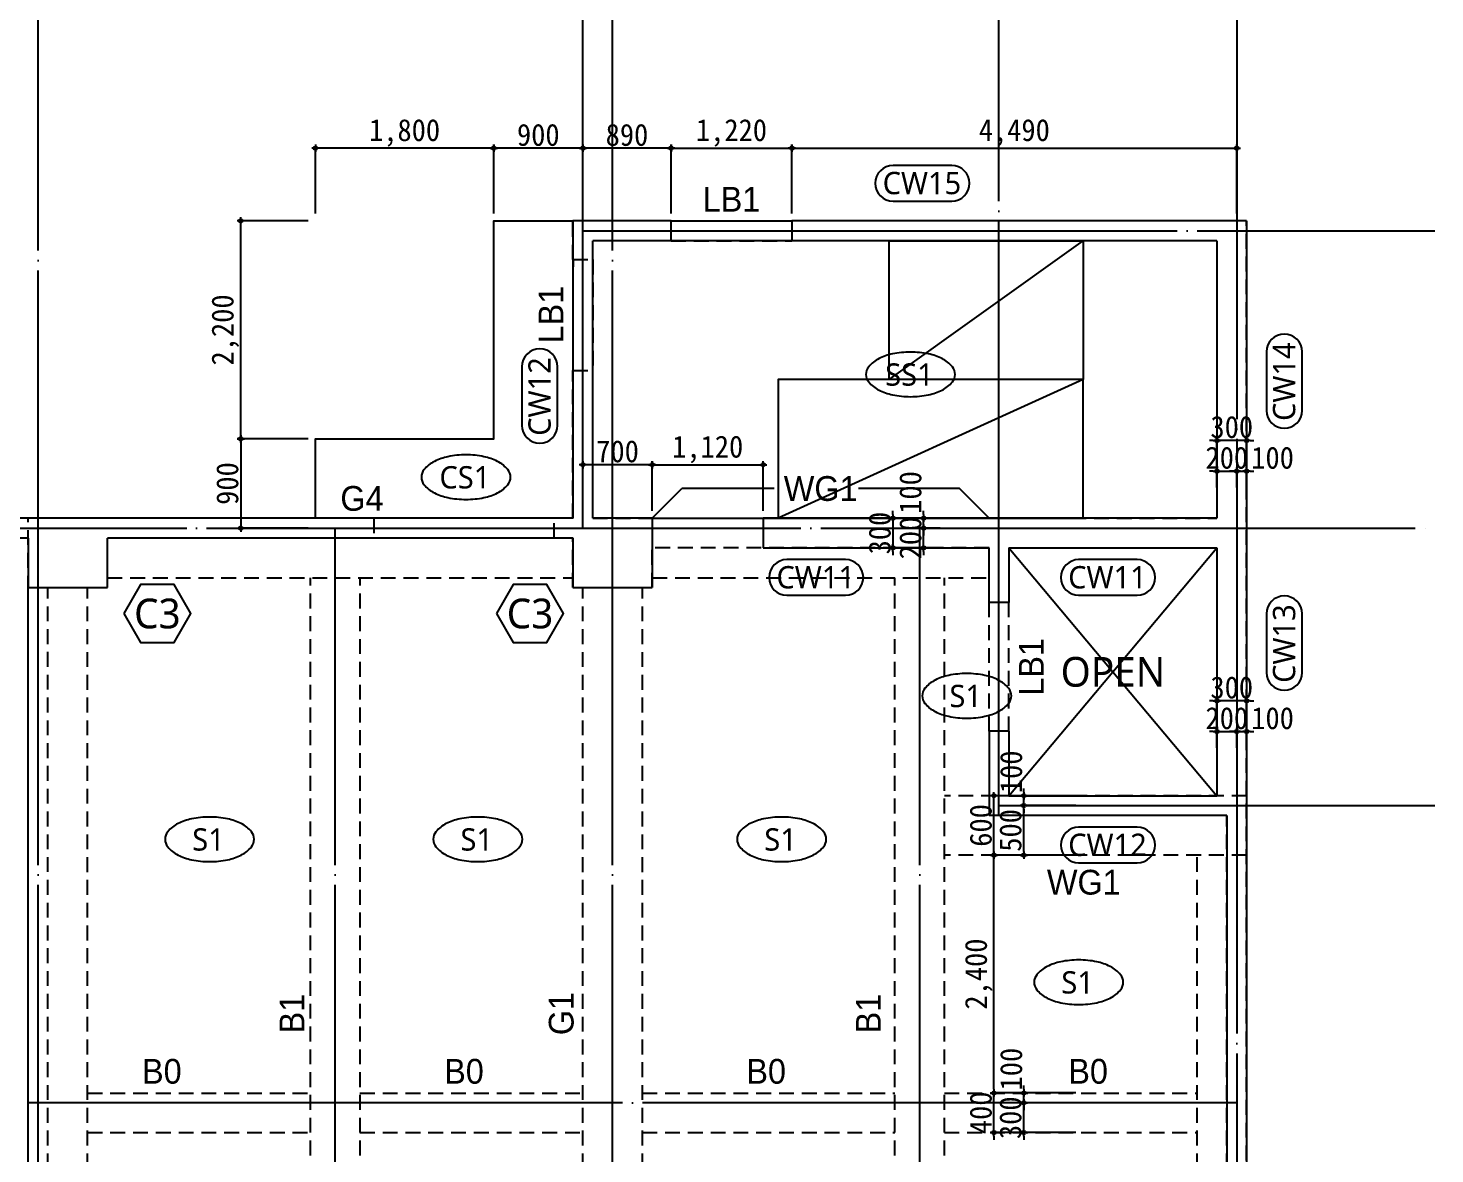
# Model space of a CAD drawing. Header units: millimetres. Extents: x 315000 to 378000, y 0 to 44550.
# Drawn here: x 342502 to 356702, y 16022 to 27381 of the extents above; entities that cross this region are included whole.
import ezdxf
from ezdxf.enums import TextEntityAlignment as Align

# ---------------------------------------------------------------- set-up
doc = ezdxf.new("R2010")
doc.units = ezdxf.units.MM
doc.header["$LTSCALE"] = 100
for name, pattern in [('CEN', [62, 60, -1, 0, -1]), ('HID', [2.3, 1.5, -0.8]), ('HIDDEN', [0.375, 0.25, -0.125])]:
    doc.linetypes.add(name, pattern=pattern)
for name, color, linetype in [('!!_DIM', 7, 'Continuous'), ('!_BEAM 넘버링', 7, 'Continuous'), ('!_CON', 2, 'Continuous'), ('!_GIRDER 넘버링', 3, 'Continuous'), ('!_골조하부', 5, 'HIDDEN'), ('BEAM L', 4, 'HID'), ('CEN', 1, 'CEN'), ('DIM', 7, 'Continuous'), ('ETC', 6, 'Continuous'), ('L1', 8, 'Continuous'), ('TEX', 3, 'Continuous'), ('TEXT', 7, 'Continuous')]:
    doc.layers.add(name, color=color, linetype=linetype)
doc.styles.add('돋움', font='')
doc.styles.add('맑은고딕', font='')
doc.styles.add('엑스포', font='')
doc.styles.add('울릉도L', font='')
doc.styles.get('돋움').set_extended_font_data('DotumChe')
doc.styles.get('맑은고딕').set_extended_font_data('Malgun Gothic')
doc.styles.get('엑스포').set_extended_font_data('Malgun Gothic')
doc.styles.get('울릉도L').set_extended_font_data('HY울릉도L')
doc.dimstyles.new('ISO-25', dxfattribs={"dimtxt": 2.5, "dimasz": 2.5, "dimexe": 1.25, "dimexo": 0.625, "dimtad": 1, "dimtxsty": 'STANDARD', "dimcen": 2.5, "dimadec": 0, "dimazin": 0, "dimtfac": 1, "dimtmove": 0, "dimatfit": 3, "dimfxl": 1, "dimarcsym": 0})

# ---------------------------------------------------------------- blocks, each defined once
blk = doc.blocks.new('지상1층 골조하부')
at = {"layer": '!_골조하부', "linetype": 'HID'}
for p, q in [((348002, 25046), (348002, 25436)), ((348992, 25436), (348002, 25436)), ((348992, 25236), (348992, 25436)), ((354802, 25436), (350212, 25436)), ((350212, 25436), (350212, 25236)), ((354802, 10436), (354802, 25436)), ((348202, 25046), (348202, 25236)), ((348992, 25236), (348202, 25236)), ((354502, 25236), (350212, 25236)), ((354502, 25236), (354502, 22436)), ((348002, 25046), (348202, 25046)), ((348002, 23926), (348202, 23926)), ((348002, 22436), (348002, 23926)), ((348202, 22436), (348202, 23926)), ((342502, 10436), (342502, 22436)), ((345992, 22436), (342502, 22436)), ((345992, 22436), (345992, 22236)), ((347812, 22236), (347812, 22436)), ((348002, 22436), (347812, 22436)), ((348202, 22436), (354502, 22436)), ((343302, 21736), (343302, 22236)), ((345992, 22236), (343302, 22236)), ((345992, 22236), (345992, 22236)), ((348002, 22236), (347812, 22236)), ((348002, 21736), (348002, 22236)), ((348802, 21736), (348802, 22136)), ((352202, 22136), (348802, 22136)), ((352202, 21586), (352202, 22136)), ((352402, 22136), (354502, 22136)), ((352402, 22136), (352402, 21586)), ((354502, 22136), (354502, 19636)), ((342702, 21736), (343302, 21736)), ((342702, 11736), (342702, 21736)), ((348002, 21736), (348802, 21736)), ((352402, 21586), (352202, 21586)), ((352402, 20286), (352202, 20286)), ((352202, 20286), (352202, 19436)), ((352402, 20286), (352402, 19636)), ((352402, 19636), (354502, 19636)), ((354602, 19436), (352202, 19436)), ((352202, 19436), (352202, 19436)), ((352202, 19436), (352202, 19436)), ((354602, 11736), (354602, 19436))]:
    blk.add_line(p, q, dxfattribs=at)
blk = doc.blocks.new('Z_DOT')
at = {"layer": 'DIM', "color": 0}
for p, q in [((-1, 0), (1, 0)), ((0, -1), (0, 1))]:
    blk.add_line(p, q, dxfattribs=at)
for radius in [0.5, 0.25]:
    blk.add_circle((0, 0), radius, dxfattribs=at)
blk = doc.blocks.new('*D38')
at = {"layer": 'Defpoints', "color": 0, "transparency": 16777216}
for p in [(348102, 26170), (348102, 25436), (348992, 25436)]:
    blk.add_point(p, dxfattribs=at)
at = {"layer": 'DIM', "color": 6, "lineweight": -2, "transparency": 16777216}
for p, q in [((348102, 25510), (348102, 26170)), ((348955, 26170), (348139, 26170)), ((348992, 25510), (348992, 26170))]:
    blk.add_line(p, q, dxfattribs=at)
at = {"layer": 'DIM', "color": 6, "lineweight": -2, "transparency": 16777216, "xscale": 37, "yscale": 37, "zscale": 37, "rotation": 180}
blk.add_blockref('Z_DOT', (348102, 26170), dxfattribs=at)
at = {"layer": 'DIM', "color": 6, "lineweight": -2, "transparency": 16777216, "xscale": 37, "yscale": 37, "zscale": 37}
blk.add_blockref('Z_DOT', (348992, 26170), dxfattribs=at)
at = {"layer": 'DIM', "color": 0, "transparency": 16777216, "insert": (348547, 26303), "char_height": 222, "attachment_point": 5, "style": '돋움'}
blk.add_mtext('890', dxfattribs=at)
blk = doc.blocks.new('*D39')
at = {"layer": 'Defpoints', "color": 0, "transparency": 16777216}
for p in [(350212, 26170), (348992, 25436), (350212, 25436)]:
    blk.add_point(p, dxfattribs=at)
at = {"layer": 'DIM', "color": 6, "lineweight": -2, "transparency": 16777216}
for p, q in [((348992, 25510), (348992, 26170)), ((349029, 26170), (350175, 26170)), ((350212, 25510), (350212, 26170))]:
    blk.add_line(p, q, dxfattribs=at)
at = {"layer": 'DIM', "color": 6, "lineweight": -2, "transparency": 16777216, "xscale": 37, "yscale": 37, "zscale": 37, "rotation": 180}
blk.add_blockref('Z_DOT', (348992, 26170), dxfattribs=at)
at = {"layer": 'DIM', "color": 6, "lineweight": -2, "transparency": 16777216, "xscale": 37, "yscale": 37, "zscale": 37}
blk.add_blockref('Z_DOT', (350212, 26170), dxfattribs=at)
at = {"layer": 'DIM', "color": 0, "transparency": 16777216, "insert": (349602, 26324), "char_height": 222, "attachment_point": 5, "style": '돋움'}
blk.add_mtext('1,220', dxfattribs=at)
blk = doc.blocks.new('*D40')
at = {"layer": 'Defpoints', "color": 0, "transparency": 16777216}
for p in [(354702, 26170), (350212, 25436), (354702, 25436)]:
    blk.add_point(p, dxfattribs=at)
at = {"layer": 'DIM', "color": 6, "lineweight": -2, "transparency": 16777216}
for p, q in [((350212, 25510), (350212, 26170)), ((350249, 26170), (354665, 26170)), ((354702, 25510), (354702, 26170))]:
    blk.add_line(p, q, dxfattribs=at)
at = {"layer": 'DIM', "color": 6, "lineweight": -2, "transparency": 16777216, "xscale": 37, "yscale": 37, "zscale": 37, "rotation": 180}
blk.add_blockref('Z_DOT', (350212, 26170), dxfattribs=at)
at = {"layer": 'DIM', "color": 6, "lineweight": -2, "transparency": 16777216, "xscale": 37, "yscale": 37, "zscale": 37}
blk.add_blockref('Z_DOT', (354702, 26170), dxfattribs=at)
at = {"layer": 'DIM', "color": 0, "transparency": 16777216, "insert": (352457, 26324), "char_height": 222, "attachment_point": 5, "style": '돋움'}
blk.add_mtext('4,490', dxfattribs=at)
blk = doc.blocks.new('*D50')
at = {"layer": 'Defpoints', "color": 0, "transparency": 16777216}
for p in [(348102, 22976), (348102, 22436), (348802, 22436)]:
    blk.add_point(p, dxfattribs=at)
at = {"layer": 'DIM', "color": 6, "lineweight": -2, "transparency": 16777216}
for p, q in [((348102, 22510), (348102, 22976)), ((348765, 22976), (348139, 22976)), ((348802, 22510), (348802, 22976))]:
    blk.add_line(p, q, dxfattribs=at)
at = {"layer": 'DIM', "color": 6, "lineweight": -2, "transparency": 16777216, "xscale": 37, "yscale": 37, "zscale": 37, "rotation": 180}
blk.add_blockref('Z_DOT', (348102, 22976), dxfattribs=at)
at = {"layer": 'DIM', "color": 6, "lineweight": -2, "transparency": 16777216, "xscale": 37, "yscale": 37, "zscale": 37}
blk.add_blockref('Z_DOT', (348802, 22976), dxfattribs=at)
at = {"layer": 'DIM', "color": 0, "transparency": 16777216, "insert": (348452, 23110), "char_height": 222, "attachment_point": 5, "style": '돋움'}
blk.add_mtext('700', dxfattribs=at)
blk = doc.blocks.new('*D51')
at = {"layer": 'Defpoints', "color": 0, "transparency": 16777216}
for p in [(349922, 22976), (348802, 22436), (349922, 22436)]:
    blk.add_point(p, dxfattribs=at)
at = {"layer": 'DIM', "color": 6, "lineweight": -2, "transparency": 16777216}
for p, q in [((348802, 22510), (348802, 22976)), ((348839, 22976), (349885, 22976)), ((349922, 22510), (349922, 22976))]:
    blk.add_line(p, q, dxfattribs=at)
at = {"layer": 'DIM', "color": 6, "lineweight": -2, "transparency": 16777216, "xscale": 37, "yscale": 37, "zscale": 37, "rotation": 180}
blk.add_blockref('Z_DOT', (348802, 22976), dxfattribs=at)
at = {"layer": 'DIM', "color": 6, "lineweight": -2, "transparency": 16777216, "xscale": 37, "yscale": 37, "zscale": 37}
blk.add_blockref('Z_DOT', (349922, 22976), dxfattribs=at)
at = {"layer": 'DIM', "color": 0, "transparency": 16777216, "insert": (349362, 23130), "char_height": 222, "attachment_point": 5, "style": '돋움'}
blk.add_mtext('1,120', dxfattribs=at)
blk = doc.blocks.new('*D111')
at = {"layer": 'Defpoints', "color": 0, "transparency": 16777216}
for p in [(352252, 16636), (353152, 16636), (353152, 16236)]:
    blk.add_point(p, dxfattribs=at)
at = {"layer": 'DIM', "color": 6, "lineweight": -2, "transparency": 16777216}
for p, q in [((352252, 16673), (352252, 16710)), ((353078, 16636), (352252, 16636)), ((352252, 16236), (352252, 16636)), ((353078, 16236), (352252, 16236)), ((352252, 16199), (352252, 16162))]:
    blk.add_line(p, q, dxfattribs=at)
at = {"layer": 'DIM', "color": 6, "lineweight": -2, "transparency": 16777216, "xscale": 37, "yscale": 37, "zscale": 37}
for p, rotation in [((352252, 16636), 270), ((352252, 16236), 90)]:
    blk.add_blockref('Z_DOT', p, dxfattribs=dict(at, rotation=rotation))
at = {"layer": 'DIM', "color": 0, "transparency": 16777216, "insert": (352119, 16436), "char_height": 222, "attachment_point": 5, "rotation": 90, "style": '돋움'}
blk.add_mtext('400', dxfattribs=at)
blk = doc.blocks.new('*D112')
at = {"layer": 'Defpoints', "color": 0, "transparency": 16777216}
for p in [(352552, 16536), (353152, 16536), (353152, 16236)]:
    blk.add_point(p, dxfattribs=at)
at = {"layer": 'DIM', "color": 6, "lineweight": -2, "transparency": 16777216}
for p, q in [((352552, 16573), (352552, 16610)), ((353078, 16536), (352552, 16536)), ((352552, 16236), (352552, 16536)), ((353078, 16236), (352552, 16236)), ((352552, 16199), (352552, 16162))]:
    blk.add_line(p, q, dxfattribs=at)
at = {"layer": 'DIM', "color": 6, "lineweight": -2, "transparency": 16777216, "xscale": 37, "yscale": 37, "zscale": 37}
for p, rotation in [((352552, 16536), 270), ((352552, 16236), 90)]:
    blk.add_blockref('Z_DOT', p, dxfattribs=dict(at, rotation=rotation))
at = {"layer": 'DIM', "color": 0, "transparency": 16777216, "insert": (352419, 16386), "char_height": 222, "attachment_point": 5, "rotation": 90, "style": '돋움'}
blk.add_mtext('300', dxfattribs=at)
blk = doc.blocks.new('*D113')
at = {"layer": 'Defpoints', "color": 0, "transparency": 16777216}
for p in [(352252, 19036), (353152, 19036), (353152, 16636)]:
    blk.add_point(p, dxfattribs=at)
at = {"layer": 'DIM', "color": 6, "lineweight": -2, "transparency": 16777216}
for p, q in [((353078, 19036), (352252, 19036)), ((352252, 16673), (352252, 18999)), ((353078, 16636), (352252, 16636))]:
    blk.add_line(p, q, dxfattribs=at)
at = {"layer": 'DIM', "color": 6, "lineweight": -2, "transparency": 16777216, "xscale": 37, "yscale": 37, "zscale": 37}
for p, rotation in [((352252, 19036), 90), ((352252, 16636), 270)]:
    blk.add_blockref('Z_DOT', p, dxfattribs=dict(at, rotation=rotation))
at = {"layer": 'DIM', "color": 0, "transparency": 16777216, "insert": (352098, 17836), "char_height": 222, "attachment_point": 5, "rotation": 90, "style": '돋움'}
blk.add_mtext('2,400', dxfattribs=at)
blk = doc.blocks.new('*D114')
at = {"layer": 'Defpoints', "color": 0, "transparency": 16777216}
for p in [(352252, 19636), (353152, 19636), (353152, 19036)]:
    blk.add_point(p, dxfattribs=at)
at = {"layer": 'DIM', "color": 6, "lineweight": -2, "transparency": 16777216}
for p, q in [((353078, 19636), (352252, 19636)), ((352252, 19073), (352252, 19599)), ((353078, 19036), (352252, 19036))]:
    blk.add_line(p, q, dxfattribs=at)
at = {"layer": 'DIM', "color": 6, "lineweight": -2, "transparency": 16777216, "xscale": 37, "yscale": 37, "zscale": 37}
for p, rotation in [((352252, 19636), 90), ((352252, 19036), 270)]:
    blk.add_blockref('Z_DOT', p, dxfattribs=dict(at, rotation=rotation))
at = {"layer": 'DIM', "color": 0, "transparency": 16777216, "insert": (352119, 19336), "char_height": 222, "attachment_point": 5, "rotation": 90, "style": '돋움'}
blk.add_mtext('600', dxfattribs=at)
blk = doc.blocks.new('*D115')
at = {"layer": 'Defpoints', "color": 0, "transparency": 16777216}
for p in [(352552, 19536), (353152, 19536), (353152, 19036)]:
    blk.add_point(p, dxfattribs=at)
at = {"layer": 'DIM', "color": 6, "lineweight": -2, "transparency": 16777216}
for p, q in [((353078, 19536), (352552, 19536)), ((352552, 19073), (352552, 19499)), ((353078, 19036), (352552, 19036))]:
    blk.add_line(p, q, dxfattribs=at)
at = {"layer": 'DIM', "color": 6, "lineweight": -2, "transparency": 16777216, "xscale": 37, "yscale": 37, "zscale": 37}
for p, rotation in [((352552, 19536), 90), ((352552, 19036), 270)]:
    blk.add_blockref('Z_DOT', p, dxfattribs=dict(at, rotation=rotation))
at = {"layer": 'DIM', "color": 0, "transparency": 16777216, "insert": (352419, 19286), "char_height": 222, "attachment_point": 5, "rotation": 90, "style": '돋움'}
blk.add_mtext('500', dxfattribs=at)
blk = doc.blocks.new('*D116')
at = {"layer": 'Defpoints', "color": 0, "transparency": 16777216}
for p in [(352552, 16636), (353152, 16636), (353152, 16536)]:
    blk.add_point(p, dxfattribs=at)
at = {"layer": 'DIM', "color": 6, "lineweight": -2, "transparency": 16777216}
for p, q in [((352552, 16673), (352552, 16710)), ((353078, 16636), (352552, 16636)), ((352552, 16536), (352552, 16636)), ((353078, 16536), (352552, 16536)), ((352552, 16499), (352552, 16462))]:
    blk.add_line(p, q, dxfattribs=at)
at = {"layer": 'DIM', "color": 6, "lineweight": -2, "transparency": 16777216, "xscale": 37, "yscale": 37, "zscale": 37}
for p, rotation in [((352552, 16636), 270), ((352552, 16536), 90)]:
    blk.add_blockref('Z_DOT', p, dxfattribs=dict(at, rotation=rotation))
at = {"layer": 'DIM', "color": 0, "transparency": 16777216, "insert": (352426, 16877), "char_height": 222, "attachment_point": 5, "rotation": 90, "style": '돋움'}
blk.add_mtext('100', dxfattribs=at)
blk = doc.blocks.new('*D117')
at = {"layer": 'Defpoints', "color": 0, "transparency": 16777216}
for p in [(352552, 19636), (353152, 19636), (353152, 19536)]:
    blk.add_point(p, dxfattribs=at)
at = {"layer": 'DIM', "color": 6, "lineweight": -2, "transparency": 16777216}
for p, q in [((352552, 19673), (352552, 19710)), ((353078, 19636), (352552, 19636)), ((352552, 19536), (352552, 19636)), ((353078, 19536), (352552, 19536)), ((352552, 19499), (352552, 19462))]:
    blk.add_line(p, q, dxfattribs=at)
at = {"layer": 'DIM', "color": 6, "lineweight": -2, "transparency": 16777216, "xscale": 37, "yscale": 37, "zscale": 37}
for p, rotation in [((352552, 19636), 270), ((352552, 19536), 90)]:
    blk.add_blockref('Z_DOT', p, dxfattribs=dict(at, rotation=rotation))
at = {"layer": 'DIM', "color": 0, "transparency": 16777216, "insert": (352426, 19877), "char_height": 222, "attachment_point": 5, "rotation": 90, "style": '돋움'}
blk.add_mtext('100', dxfattribs=at)
blk = doc.blocks.new('*D121')
at = {"layer": 'Defpoints', "color": 0, "transparency": 16777216}
for p in [(354502, 23221), (354502, 22671), (354802, 22671)]:
    blk.add_point(p, dxfattribs=at)
at = {"layer": 'DIM', "color": 6, "lineweight": -2, "transparency": 16777216}
for p, q in [((354465, 23221), (354428, 23221)), ((354502, 22745), (354502, 23221)), ((354802, 23221), (354502, 23221)), ((354802, 22745), (354802, 23221)), ((354839, 23221), (354876, 23221))]:
    blk.add_line(p, q, dxfattribs=at)
at = {"layer": 'DIM', "color": 6, "lineweight": -2, "transparency": 16777216, "xscale": 37, "yscale": 37, "zscale": 37}
blk.add_blockref('Z_DOT', (354502, 23221), dxfattribs=at)
at = {"layer": 'DIM', "color": 6, "lineweight": -2, "transparency": 16777216, "xscale": 37, "yscale": 37, "zscale": 37, "rotation": 180}
blk.add_blockref('Z_DOT', (354802, 23221), dxfattribs=at)
at = {"layer": 'DIM', "color": 0, "transparency": 16777216, "insert": (354652, 23355), "char_height": 222, "attachment_point": 5, "style": '돋움'}
blk.add_mtext('300', dxfattribs=at)
blk = doc.blocks.new('*D122')
at = {"layer": 'Defpoints', "color": 0, "transparency": 16777216}
for p in [(354802, 22911), (354702, 22671), (354802, 22671)]:
    blk.add_point(p, dxfattribs=at)
at = {"layer": 'DIM', "color": 6, "lineweight": -2, "transparency": 16777216}
for p, q in [((354665, 22911), (354628, 22911)), ((354702, 22745), (354702, 22911)), ((354702, 22911), (354802, 22911)), ((354802, 22745), (354802, 22911)), ((354839, 22911), (354876, 22911))]:
    blk.add_line(p, q, dxfattribs=at)
at = {"layer": 'DIM', "color": 6, "lineweight": -2, "transparency": 16777216, "xscale": 37, "yscale": 37, "zscale": 37}
blk.add_blockref('Z_DOT', (354702, 22911), dxfattribs=at)
at = {"layer": 'DIM', "color": 6, "lineweight": -2, "transparency": 16777216, "xscale": 37, "yscale": 37, "zscale": 37, "rotation": 180}
blk.add_blockref('Z_DOT', (354802, 22911), dxfattribs=at)
at = {"layer": 'DIM', "color": 0, "transparency": 16777216, "insert": (355064, 23045), "char_height": 222, "attachment_point": 5, "style": '돋움'}
blk.add_mtext('100', dxfattribs=at)
blk = doc.blocks.new('*D123')
at = {"layer": 'Defpoints', "color": 0, "transparency": 16777216}
for p in [(354702, 22911), (354502, 22671), (354702, 22671)]:
    blk.add_point(p, dxfattribs=at)
at = {"layer": 'DIM', "color": 6, "lineweight": -2, "transparency": 16777216}
for p, q in [((354465, 22911), (354428, 22911)), ((354502, 22745), (354502, 22911)), ((354502, 22911), (354702, 22911)), ((354702, 22745), (354702, 22911)), ((354739, 22911), (354776, 22911))]:
    blk.add_line(p, q, dxfattribs=at)
at = {"layer": 'DIM', "color": 6, "lineweight": -2, "transparency": 16777216, "xscale": 37, "yscale": 37, "zscale": 37}
blk.add_blockref('Z_DOT', (354502, 22911), dxfattribs=at)
at = {"layer": 'DIM', "color": 6, "lineweight": -2, "transparency": 16777216, "xscale": 37, "yscale": 37, "zscale": 37, "rotation": 180}
blk.add_blockref('Z_DOT', (354702, 22911), dxfattribs=at)
at = {"layer": 'DIM', "color": 0, "transparency": 16777216, "insert": (354602, 23045), "char_height": 222, "attachment_point": 5, "style": '돋움'}
blk.add_mtext('200', dxfattribs=at)
blk = doc.blocks.new('*D124')
at = {"layer": 'Defpoints', "color": 0, "transparency": 16777216}
for p in [(354502, 20594), (354502, 20044), (354802, 20044)]:
    blk.add_point(p, dxfattribs=at)
at = {"layer": 'DIM', "color": 6, "lineweight": -2, "transparency": 16777216}
for p, q in [((354465, 20594), (354428, 20594)), ((354502, 20118), (354502, 20594)), ((354802, 20594), (354502, 20594)), ((354802, 20118), (354802, 20594)), ((354839, 20594), (354876, 20594))]:
    blk.add_line(p, q, dxfattribs=at)
at = {"layer": 'DIM', "color": 6, "lineweight": -2, "transparency": 16777216, "xscale": 37, "yscale": 37, "zscale": 37}
blk.add_blockref('Z_DOT', (354502, 20594), dxfattribs=at)
at = {"layer": 'DIM', "color": 6, "lineweight": -2, "transparency": 16777216, "xscale": 37, "yscale": 37, "zscale": 37, "rotation": 180}
blk.add_blockref('Z_DOT', (354802, 20594), dxfattribs=at)
at = {"layer": 'DIM', "color": 0, "transparency": 16777216, "insert": (354652, 20727), "char_height": 222, "attachment_point": 5, "style": '돋움'}
blk.add_mtext('300', dxfattribs=at)
blk = doc.blocks.new('*D125')
at = {"layer": 'Defpoints', "color": 0, "transparency": 16777216}
for p in [(351782, 22436), (351232, 22136), (351782, 22136)]:
    blk.add_point(p, dxfattribs=at)
at = {"layer": 'DIM', "color": 6, "lineweight": -2, "transparency": 16777216}
for p, q in [((351232, 22473), (351232, 22510)), ((351708, 22436), (351232, 22436)), ((351232, 22436), (351232, 22136)), ((351708, 22136), (351232, 22136)), ((351232, 22099), (351232, 22062))]:
    blk.add_line(p, q, dxfattribs=at)
at = {"layer": 'DIM', "color": 6, "lineweight": -2, "transparency": 16777216, "xscale": 37, "yscale": 37, "zscale": 37}
for p, rotation in [((351232, 22436), 270), ((351232, 22136), 90)]:
    blk.add_blockref('Z_DOT', p, dxfattribs=dict(at, rotation=rotation))
at = {"layer": 'DIM', "color": 0, "transparency": 16777216, "insert": (351099, 22286), "char_height": 222, "attachment_point": 5, "rotation": 90, "style": '돋움'}
blk.add_mtext('300', dxfattribs=at)
blk = doc.blocks.new('*D126')
at = {"layer": 'Defpoints', "color": 0, "transparency": 16777216}
for p in [(351542, 22436), (351782, 22436), (351782, 22336)]:
    blk.add_point(p, dxfattribs=at)
at = {"layer": 'DIM', "color": 6, "lineweight": -2, "transparency": 16777216}
for p, q in [((351542, 22473), (351542, 22510)), ((351708, 22436), (351542, 22436)), ((351542, 22336), (351542, 22436)), ((351708, 22336), (351542, 22336)), ((351542, 22299), (351542, 22262))]:
    blk.add_line(p, q, dxfattribs=at)
at = {"layer": 'DIM', "color": 6, "lineweight": -2, "transparency": 16777216, "xscale": 37, "yscale": 37, "zscale": 37}
for p, rotation in [((351542, 22436), 270), ((351542, 22336), 90)]:
    blk.add_blockref('Z_DOT', p, dxfattribs=dict(at, rotation=rotation))
at = {"layer": 'DIM', "color": 0, "transparency": 16777216, "insert": (351409, 22696), "char_height": 222, "attachment_point": 5, "rotation": 90, "style": '돋움'}
blk.add_mtext('100', dxfattribs=at)
blk = doc.blocks.new('*D127')
at = {"layer": 'Defpoints', "color": 0, "transparency": 16777216}
for p in [(351542, 22336), (351782, 22336), (351782, 22136)]:
    blk.add_point(p, dxfattribs=at)
at = {"layer": 'DIM', "color": 6, "lineweight": -2, "transparency": 16777216}
for p, q in [((351542, 22373), (351542, 22410)), ((351708, 22336), (351542, 22336)), ((351542, 22136), (351542, 22336)), ((351708, 22136), (351542, 22136)), ((351542, 22099), (351542, 22062))]:
    blk.add_line(p, q, dxfattribs=at)
at = {"layer": 'DIM', "color": 6, "lineweight": -2, "transparency": 16777216, "xscale": 37, "yscale": 37, "zscale": 37}
for p, rotation in [((351542, 22336), 270), ((351542, 22136), 90)]:
    blk.add_blockref('Z_DOT', p, dxfattribs=dict(at, rotation=rotation))
at = {"layer": 'DIM', "color": 0, "transparency": 16777216, "insert": (351409, 22236), "char_height": 222, "attachment_point": 5, "rotation": 90, "style": '돋움'}
blk.add_mtext('200', dxfattribs=at)
blk = doc.blocks.new('*D128')
at = {"layer": 'Defpoints', "color": 0, "transparency": 16777216}
for p in [(354802, 20284), (354702, 20044), (354802, 20044)]:
    blk.add_point(p, dxfattribs=at)
at = {"layer": 'DIM', "color": 6, "lineweight": -2, "transparency": 16777216}
for p, q in [((354665, 20284), (354628, 20284)), ((354702, 20118), (354702, 20284)), ((354702, 20284), (354802, 20284)), ((354802, 20118), (354802, 20284)), ((354839, 20284), (354876, 20284))]:
    blk.add_line(p, q, dxfattribs=at)
at = {"layer": 'DIM', "color": 6, "lineweight": -2, "transparency": 16777216, "xscale": 37, "yscale": 37, "zscale": 37}
blk.add_blockref('Z_DOT', (354702, 20284), dxfattribs=at)
at = {"layer": 'DIM', "color": 6, "lineweight": -2, "transparency": 16777216, "xscale": 37, "yscale": 37, "zscale": 37, "rotation": 180}
blk.add_blockref('Z_DOT', (354802, 20284), dxfattribs=at)
at = {"layer": 'DIM', "color": 0, "transparency": 16777216, "insert": (355064, 20417), "char_height": 222, "attachment_point": 5, "style": '돋움'}
blk.add_mtext('100', dxfattribs=at)
blk = doc.blocks.new('*D129')
at = {"layer": 'Defpoints', "color": 0, "transparency": 16777216}
for p in [(354702, 20284), (354502, 20044), (354702, 20044)]:
    blk.add_point(p, dxfattribs=at)
at = {"layer": 'DIM', "color": 6, "lineweight": -2, "transparency": 16777216}
for p, q in [((354465, 20284), (354428, 20284)), ((354502, 20118), (354502, 20284)), ((354502, 20284), (354702, 20284)), ((354702, 20118), (354702, 20284)), ((354739, 20284), (354776, 20284))]:
    blk.add_line(p, q, dxfattribs=at)
at = {"layer": 'DIM', "color": 6, "lineweight": -2, "transparency": 16777216, "xscale": 37, "yscale": 37, "zscale": 37}
blk.add_blockref('Z_DOT', (354502, 20284), dxfattribs=at)
at = {"layer": 'DIM', "color": 6, "lineweight": -2, "transparency": 16777216, "xscale": 37, "yscale": 37, "zscale": 37, "rotation": 180}
blk.add_blockref('Z_DOT', (354702, 20284), dxfattribs=at)
at = {"layer": 'DIM', "color": 0, "transparency": 16777216, "insert": (354602, 20417), "char_height": 222, "attachment_point": 5, "style": '돋움'}
blk.add_mtext('200', dxfattribs=at)
blk = doc.blocks.new('*D138')
at = {"layer": 'Defpoints', "color": 0, "transparency": 16777216}
for p in [(345402, 23236), (344648, 22336), (345402, 22336)]:
    blk.add_point(p, dxfattribs=at)
at = {"layer": 'DIM', "color": 6, "lineweight": -2, "transparency": 16777216}
for p, q in [((345328, 23236), (344648, 23236)), ((344648, 23199), (344648, 22373)), ((345328, 22336), (344648, 22336))]:
    blk.add_line(p, q, dxfattribs=at)
at = {"layer": 'DIM', "color": 6, "lineweight": -2, "transparency": 16777216, "xscale": 37, "yscale": 37, "zscale": 37}
for p, rotation in [((344648, 23236), 90), ((344648, 22336), 270)]:
    blk.add_blockref('Z_DOT', p, dxfattribs=dict(at, rotation=rotation))
at = {"layer": 'DIM', "color": 0, "transparency": 16777216, "insert": (344514, 22786), "char_height": 222, "attachment_point": 5, "rotation": 90, "style": '돋움'}
blk.add_mtext('900', dxfattribs=at)
blk = doc.blocks.new('*D139')
at = {"layer": 'Defpoints', "color": 0, "transparency": 16777216}
for p in [(347202, 26170), (347202, 25436), (348102, 25436)]:
    blk.add_point(p, dxfattribs=at)
at = {"layer": 'DIM', "color": 6, "lineweight": -2, "transparency": 16777216}
for p, q in [((347202, 25510), (347202, 26170)), ((348065, 26170), (347239, 26170)), ((348102, 25510), (348102, 26170))]:
    blk.add_line(p, q, dxfattribs=at)
at = {"layer": 'DIM', "color": 6, "lineweight": -2, "transparency": 16777216, "xscale": 37, "yscale": 37, "zscale": 37, "rotation": 180}
blk.add_blockref('Z_DOT', (347202, 26170), dxfattribs=at)
at = {"layer": 'DIM', "color": 6, "lineweight": -2, "transparency": 16777216, "xscale": 37, "yscale": 37, "zscale": 37}
blk.add_blockref('Z_DOT', (348102, 26170), dxfattribs=at)
at = {"layer": 'DIM', "color": 0, "transparency": 16777216, "insert": (347652, 26303), "char_height": 222, "attachment_point": 5, "style": '돋움'}
blk.add_mtext('900', dxfattribs=at)
blk = doc.blocks.new('*D140')
at = {"layer": 'Defpoints', "color": 0, "transparency": 16777216}
for p in [(345402, 26170), (345402, 25436), (347202, 25436)]:
    blk.add_point(p, dxfattribs=at)
at = {"layer": 'DIM', "color": 6, "lineweight": -2, "transparency": 16777216}
for p, q in [((345402, 25510), (345402, 26170)), ((347165, 26170), (345439, 26170)), ((347202, 25510), (347202, 26170))]:
    blk.add_line(p, q, dxfattribs=at)
at = {"layer": 'DIM', "color": 6, "lineweight": -2, "transparency": 16777216, "xscale": 37, "yscale": 37, "zscale": 37, "rotation": 180}
blk.add_blockref('Z_DOT', (345402, 26170), dxfattribs=at)
at = {"layer": 'DIM', "color": 6, "lineweight": -2, "transparency": 16777216, "xscale": 37, "yscale": 37, "zscale": 37}
blk.add_blockref('Z_DOT', (347202, 26170), dxfattribs=at)
at = {"layer": 'DIM', "color": 0, "transparency": 16777216, "insert": (346302, 26324), "char_height": 222, "attachment_point": 5, "style": '돋움'}
blk.add_mtext('1,800', dxfattribs=at)
blk = doc.blocks.new('*D141')
at = {"layer": 'Defpoints', "color": 0, "transparency": 16777216}
for p in [(344648, 25436), (345402, 25436), (345402, 23236)]:
    blk.add_point(p, dxfattribs=at)
at = {"layer": 'DIM', "color": 6, "lineweight": -2, "transparency": 16777216}
for p, q in [((345328, 25436), (344648, 25436)), ((344648, 23273), (344648, 25399)), ((345328, 23236), (344648, 23236))]:
    blk.add_line(p, q, dxfattribs=at)
at = {"layer": 'DIM', "color": 6, "lineweight": -2, "transparency": 16777216, "xscale": 37, "yscale": 37, "zscale": 37}
for p, rotation in [((344648, 25436), 90), ((344648, 23236), 270)]:
    blk.add_blockref('Z_DOT', p, dxfattribs=dict(at, rotation=rotation))
at = {"layer": 'DIM', "color": 0, "transparency": 16777216, "insert": (344493, 24336), "char_height": 222, "attachment_point": 5, "rotation": 90, "style": '돋움'}
blk.add_mtext('2,200', dxfattribs=at)

msp = doc.modelspace()

# ---------------------------------------------------------------- linework, layer by layer
at = {"layer": '!!_DIM'}
for p, q in [((348802.3, 22435.8), (349102.3, 22735.8)), ((350033.2, 22735.8), (349102.3, 22735.8)), ((351902.3, 22735.8), (350884.8, 22735.8)), ((352202.3, 22435.8), (351902.3, 22735.8))]:
    msp.add_line(p, q, dxfattribs=at)
at = {"layer": '!_CON'}
for p, q in [((348002.3, 22435.8), (348002.3, 25435.8)), ((348992.3, 25435.8), (348002.3, 25435.8)), ((348992.3, 25235.8), (348992.3, 25435.8)), ((354802.3, 25435.8), (350212.3, 25435.8)), ((350212.3, 25435.8), (350212.3, 25235.8)), ((354802.3, 25435.8), (354802.3, 10435.8)), ((348202.3, 22435.8), (348202.3, 25235.8)), ((348992.3, 25235.8), (348202.3, 25235.8)), ((354502.3, 25235.8), (350212.3, 25235.8)), ((354502.3, 25235.8), (354502.3, 22435.8)), ((348002.3, 22435.8), (335902.3, 22435.8)), ((348802.3, 22435.8), (348202.3, 22435.8)), ((348802.3, 22435.8), (348802.3, 21735.8)), ((354502.3, 22435.8), (349922.3, 22435.8)), ((349922.3, 22435.8), (349922.3, 22135.8)), ((342502.3, 22235.8), (335602.3, 22235.8)), ((342502.3, 22235.8), (342502.3, 21735.8)), ((343302.3, 21735.8), (343302.3, 22235.8)), ((348002.3, 22235.8), (343302.3, 22235.8)), ((348002.3, 21735.8), (348002.3, 22235.8)), ((349922.3, 22135.8), (352202.3, 22135.8)), ((352202.3, 21585.8), (352202.3, 22135.8)), ((352402.3, 22135.8), (354502.3, 22135.8)), ((352402.3, 22135.8), (352402.3, 21585.8)), ((354502.3, 22135.8), (354502.3, 19635.8)), ((342502.3, 21735.8), (343302.3, 21735.8)), ((348002.3, 21735.8), (348802.3, 21735.8)), ((352402.3, 21585.8), (352202.3, 21585.8)), ((352402.3, 20285.8), (352202.3, 20285.8)), ((352202.3, 20285.8), (352202.3, 19435.8)), ((352402.3, 20285.8), (352402.3, 19635.8)), ((352402.3, 19635.8), (354502.3, 19635.8)), ((354602.3, 19435.8), (352202.3, 19435.8)), ((352202.3, 19435.8), (352202.3, 19435.8)), ((352202.3, 19435.8), (352202.3, 19435.8)), ((354602.4, 19435.8), (354602.4, 11735.8))]:
    msp.add_line(p, q, dxfattribs=at)
at = {"layer": '!_CON', "color": 8}
for p, q in [((348992.3, 25435.8), (350212.3, 25435.8)), ((350212.3, 25235.8), (348992.3, 25235.8))]:
    msp.add_line(p, q, dxfattribs=at)
at = {"layer": 'BEAM L'}
for p, q in [((348992.3, 25435.8), (350212.3, 25435.8)), ((348992.3, 25235.8), (350212.3, 25235.8)), ((348002.3, 25046), (348002.1, 23926)), ((348202.3, 25046), (348202.1, 23926)), ((348802.3, 22435.8), (352202.3, 22435.8)), ((342502.3, 11735.8), (342502.3, 21735.8)), ((343102.3, 11735.8), (343102.3, 21735.8)), ((343302.1, 21835.8), (348002.3, 21835.8)), ((345352.3, 11636), (345352.3, 21835.8)), ((345852.3, 11636), (345852.3, 21835.8)), ((348102.3, 11735.8), (348102.3, 21735.8)), ((348702.3, 11735.8), (348702.3, 21735.8)), ((348802.3, 21835.8), (352202.3, 21835.8)), ((351252.1, 11636), (351252.3, 21835.8)), ((351752.1, 11636), (351752.3, 21835.8)), ((352202.3, 20285.8), (352202.3, 21585.8)), ((352402.3, 20285.8), (352402.3, 21585.8)), ((354802.1, 19636), (351752.2, 19636)), ((354802.1, 19036), (351752.2, 19036)), ((354302.3, 11736), (354302.3, 19036)), ((343101.9, 16635.8), (345351.9, 16635.8)), ((345851.9, 16635.8), (348102.1, 16635.8)), ((348702.1, 16635.8), (351252, 16635.8)), ((351752, 16635.8), (354302.1, 16635.8)), ((343101.9, 16235.8), (345351.9, 16235.8)), ((345851.9, 16235.8), (348102.1, 16235.8)), ((348702.1, 16235.8), (351252, 16235.8)), ((351752, 16235.8), (354302.1, 16235.8))]:
    msp.add_line(p, q, dxfattribs=at)
at = {"layer": 'CEN'}
for p, q in [((342602.3, 6535.8), (342602.3, 35635.8)), ((348102.3, 22335.8), (348102.3, 35635.8)), ((348402.3, 6535.8), (348402.3, 35635.8)), ((352302.3, 19435.8), (352302.3, 35635.8)), ((354702.3, 35635.8), (354702.3, 6535.8)), ((348102.3, 25335.8), (356702.3, 25335.8)), ((325702.3, 22335.8), (356702.3, 22335.8)), ((345602.3, 6535.8), (345602.3, 22335.8)), ((351502.3, 6535.8), (351502.3, 22335.8)), ((352402.3, 22135.8), (354502.3, 19635.8)), ((352402.3, 19635.8), (354502.3, 22135.8)), ((352302.3, 19535.8), (356702.3, 19535.8)), ((354702.3, 16535.8), (325702.3, 16535.8))]:
    msp.add_line(p, q, dxfattribs=at)
at = {"layer": 'ETC'}
for points in [[(351825, 25995.8), (351233.4, 25995.8, 1), (351233.4, 25635.8), (351825, 25635.8, 1)], [(355002.3, 24114.6), (355002.3, 23523, 1), (355362.3, 23523), (355362.3, 24114.6, 1)], [(347486.5, 23964.6), (347486.5, 23373, 1), (347846.5, 23373), (347846.5, 23964.6, 1)], [(351409.4, 23662.4, 0.0510993), (351591.4, 23681, 0.0649481), (351727.6, 23728.3, 0.1042029), (351832, 23811.2, 0.1747045), (351859.4, 23887.4, 0.1747045), (351832, 23963.6, 0.1042029), (351727.6, 24046.5, 0.0649481), (351591.4, 24093.8, 0.0510993), (351409.4, 24112.4, 0.0510993), (351227.4, 24093.8, 0.0649481), (351091.2, 24046.5, 0.1042029), (350986.9, 23963.6, 0.1747045), (350959.4, 23887.4, 0.1747045), (350986.9, 23811.2, 0.1042029), (351091.2, 23728.3, 0.0649481), (351227.4, 23681, 0.0510993)], [(346921.6, 22625.4, 0.0510993), (347103.5, 22644.1, 0.0649481), (347239.7, 22691.3, 0.1042029), (347344.1, 22774.2, 0.1747045), (347371.6, 22850.4, 0.1747045), (347344.1, 22926.6, 0.1042029), (347239.7, 23009.5, 0.0649481), (347103.5, 23056.8, 0.0510993), (346921.6, 23075.4, 0.0510993), (346739.6, 23056.8, 0.0649481), (346603.4, 23009.5, 0.1042029), (346499, 22926.6, 0.1747045), (346471.6, 22850.4, 0.1747045), (346499, 22774.2, 0.1042029), (346603.4, 22691.3, 0.0649481), (346739.6, 22644.1, 0.0510993)], [(350753.3, 22018.1), (350161.6, 22018.1, 1), (350161.6, 21658.1), (350753.3, 21658.1, 1)], [(353698.1, 22018.1), (353106.5, 22018.1, 1), (353106.5, 21658.1), (353698.1, 21658.1, 1)], [(355002.3, 21471.6), (355002.3, 20880, 1), (355362.3, 20880), (355362.3, 21471.6, 1)], [(351977.2, 20418.6, 0.0510993), (352159.2, 20437.3, 0.0649481), (352295.4, 20484.5, 0.1042029), (352399.7, 20567.4, 0.1747045), (352427.2, 20643.6, 0.1747045), (352399.7, 20719.9, 0.1042029), (352295.4, 20802.7, 0.0649481), (352159.2, 20850, 0.0510993), (351977.2, 20868.6, 0.0510993), (351795.2, 20850, 0.0649481), (351659, 20802.7, 0.1042029), (351554.6, 20719.9, 0.1747045), (351527.2, 20643.6, 0.1747045), (351554.6, 20567.4, 0.1042029), (351659, 20484.5, 0.0649481), (351795.2, 20437.3, 0.0510993)], [(344333.8, 18970.9, 0.0510993), (344515.8, 18989.6, 0.0649481), (344652, 19036.8, 0.1042029), (344756.4, 19119.7, 0.1747045), (344783.8, 19195.9, 0.1747045), (344756.4, 19272.2, 0.1042029), (344652, 19355, 0.0649481), (344515.8, 19402.3, 0.0510993), (344333.8, 19420.9, 0.0510993), (344151.8, 19402.3, 0.0649481), (344015.6, 19355, 0.1042029), (343911.3, 19272.2, 0.1747045), (343883.8, 19195.9, 0.1747045), (343911.3, 19119.7, 0.1042029), (344015.6, 19036.8, 0.0649481), (344151.8, 18989.6, 0.0510993)], [(347041.2, 18970.9, 0.0510993), (347223.2, 18989.6, 0.0649481), (347359.4, 19036.8, 0.1042029), (347463.8, 19119.7, 0.1747045), (347491.2, 19195.9, 0.1747045), (347463.8, 19272.2, 0.1042029), (347359.4, 19355, 0.0649481), (347223.2, 19402.3, 0.0510993), (347041.2, 19420.9, 0.0510993), (346859.2, 19402.3, 0.0649481), (346723, 19355, 0.1042029), (346618.7, 19272.2, 0.1747045), (346591.2, 19195.9, 0.1747045), (346618.7, 19119.7, 0.1042029), (346723, 19036.8, 0.0649481), (346859.2, 18989.6, 0.0510993)], [(350108.5, 18970.9, 0.0510993), (350290.5, 18989.6, 0.0649481), (350426.7, 19036.8, 0.1042029), (350531, 19119.7, 0.1747045), (350558.5, 19195.9, 0.1747045), (350531, 19272.2, 0.1042029), (350426.7, 19355, 0.0649481), (350290.5, 19402.3, 0.0510993), (350108.5, 19420.9, 0.0510993), (349926.5, 19402.3, 0.0649481), (349790.3, 19355, 0.1042029), (349686, 19272.2, 0.1747045), (349658.5, 19195.9, 0.1747045), (349686, 19119.7, 0.1042029), (349790.3, 19036.8, 0.0649481), (349926.5, 18989.6, 0.0510993)], [(353698.1, 19318.1), (353106.5, 19318.1, 1), (353106.5, 18958.1), (353698.1, 18958.1, 1)], [(353107, 17528.5, 0.0510993), (353289, 17547.1, 0.0649481), (353425.2, 17594.4, 0.1042029), (353529.6, 17677.2, 0.1747045), (353557, 17753.5, 0.1747045), (353529.6, 17829.7, 0.1042029), (353425.2, 17912.6, 0.0649481), (353289, 17959.8, 0.0510993), (353107, 17978.5, 0.0510993), (352925, 17959.8, 0.0649481), (352788.8, 17912.6, 0.1042029), (352684.5, 17829.7, 0.1747045), (352657, 17753.5, 0.1747045), (352684.5, 17677.2, 0.1042029), (352788.8, 17594.4, 0.0649481), (352925, 17547.1, 0.0510993)]]:
    msp.add_lwpolyline(points, format="xyb", close=True, dxfattribs=at)
for points in [[(343467.5, 21474.7), (343637.1, 21180.9), (343976.3, 21180.9), (344145.9, 21474.7), (343976.3, 21768.4), (343637.1, 21768.4)], [(347228.8, 21474.7), (347398.4, 21180.9), (347737.6, 21180.9), (347907.2, 21474.7), (347737.6, 21768.4), (347398.4, 21768.4)]]:
    msp.add_lwpolyline(points, close=True, dxfattribs=at)
at = {"layer": 'L1'}
for p, q in [((351192.3, 23835.8), (353152.3, 25235.8)), ((353152.3, 23835.8), (350072.3, 22435.8))]:
    msp.add_line(p, q, dxfattribs=at)
msp.add_lwpolyline([(345402.3, 22435.8), (345402.3, 23235.8), (347202.3, 23235.8), (347202.3, 25435.8), (348002.3, 25435.8)], dxfattribs=at)
for points in [[(351192.3, 25235.8), (353152.3, 25235.8), (353152.3, 23835.8), (351192.3, 23835.8)], [(353152.3, 23835.8), (350072.3, 23835.8), (350072.3, 22435.8), (353152.3, 22435.8)]]:
    msp.add_lwpolyline(points, close=True, dxfattribs=at)

# ---------------------------------------------------------------- block references
at = {"layer": '!_골조하부', "linetype": 'HID'}
msp.add_blockref('지상1층 골조하부', (0, 0), dxfattribs=at)

# ---------------------------------------------------------------- texts
at = {"layer": '!_BEAM 넘버링', "ltscale": 0.7, "style": '울릉도L'}
for s, rotation, p in [('LB1', 360, (349602.3, 25654.9)), ('LB1', 90, (347779.7, 24490.2)), ('LB1', 90, (352628.7, 20935.8)), ('B0', 360, (343852.1, 16854.9)), ('B0', 360, (346902.1, 16854.9)), ('B0', 360, (349952.1, 16854.9)), ('B0', 360, (353202.1, 16854.9))]:
    msp.add_text(s, height=250, rotation=rotation, dxfattribs=at).set_placement(p, align=Align.MIDDLE_CENTER)
for p in [(345365, 17437.1), (351183.3, 17437.1)]:
    msp.add_text('B1', height=250, rotation=90, dxfattribs=at).set_placement(p, align=Align.BOTTOM_CENTER)
at = {"layer": '!_GIRDER 넘버링', "ltscale": 0.7, "style": '울릉도L'}
msp.add_text('WG1', height=250, rotation=360, dxfattribs=at).set_placement((350502.3, 22735.8), align=Align.MIDDLE_CENTER)
for s, rotation, p in [('G4', 360, (345872.1, 22435.8)), ('WG1', 360, (353158.6, 18563)), ('G1', 90, (348083.3, 17437.1))]:
    msp.add_text(s, height=250, rotation=rotation, dxfattribs=at).set_placement(p, align=Align.BOTTOM_CENTER)
at = {"layer": 'TEX', "color": 2, "ltscale": 0.7, "style": '맑은고딕'}
for s, p in [('CW15', (351524.3, 25705.6)), ('CW11', (350452.5, 21727.9)), ('CW11', (353397.4, 21727.9)), ('CW12', (353397.4, 19027.9))]:
    msp.add_text(s, height=225, dxfattribs=at).set_placement(p, align=Align.CENTER)
for s, p in [('CW14', (355292.5, 23813.9)), ('CW12', (347776.7, 23663.9)), ('CW13', (355292.5, 21170.9))]:
    msp.add_text(s, height=225, rotation=90, dxfattribs=at).set_placement(p, align=Align.CENTER)
at = {"layer": 'TEX', "color": 7, "style": '엑스포'}
msp.add_text('OPEN', height=300, dxfattribs=at).set_placement((353452.3, 20885.8), align=Align.MIDDLE_CENTER)
at = {"layer": 'TEXT', "color": 3, "ltscale": 0.7, "style": '맑은고딕'}
for s, p in [('SS1', (351398.5, 23773.5)), ('CS1', (346910.6, 22736.5)), ('S1', (351966.2, 20529.7)), ('S1', (344322.9, 19082)), ('S1', (347030.3, 19082)), ('S1', (350097.6, 19082)), ('S1', (353096.1, 17639.6))]:
    msp.add_text(s, height=225, dxfattribs=at).set_placement(p, align=Align.CENTER)
for p in [(343806.7, 21474.7), (347568, 21474.7)]:
    msp.add_text('C3', height=300, dxfattribs=at).set_placement(p, align=Align.MIDDLE_CENTER)

# ---------------------------------------------------------------- dimensions: what is measured, and where the dimension line sits
at = {"layer": 'DIM'}
for base, p1, p2, picture, middle in [((345402.3, 26170), (347202.3, 25435.8), (345402.3, 25435.8), '*D140', (346302.3, 26324.3)), ((347202.3, 26170), (348102.3, 25435.8), (347202.3, 25435.8), '*D139', (347652.3, 26303.4)), ((348102.3, 26170), (348992.3, 25435.8), (348102.3, 25435.8), '*D38', (348547.3, 26303.4)), ((350212.3, 26170), (348992.3, 25435.8), (350212.3, 25435.8), '*D39', (349602.3, 26324.3)), ((354702.3, 26170), (350212.3, 25435.8), (354702.3, 25435.8), '*D40', (352457.3, 26324.3)), ((348102.3, 22976.2), (348802.3, 22435.8), (348102.3, 22435.8), '*D50', (348452.3, 23109.5)), ((349922.3, 22976.2), (348802.3, 22435.8), (349922.3, 22435.8), '*D51', (349362.3, 23130.5)), ((354702.3, 22911.3), (354502.3, 22671.3), (354702.3, 22671.3), '*D123', (354602.3, 23044.6)), ((354702.3, 20283.7), (354502.3, 20043.7), (354702.3, 20043.7), '*D129', (354602.3, 20417))]:
    dim = msp.add_linear_dim(base=base, p1=p1, p2=p2, dimstyle='ISO-25', override={"dimscale": 37, "dimtxt": 6, "dimasz": 1, "dimexe": 0, "dimexo": 2, "dimgap": 0.6, "dimdec": 0, "dimlunit": 6, "dimtxsty": '돋움', "dimblk1": 'Z_DOT', "dimblk2": 'Z_DOT', "dimsah": 1, "dimclrd": 6, "dimclre": 6, "dimtix": 1, "dimtmove": 2}, dxfattribs=at)
    dim.commit()
    dim.dimension.update_dxf_attribs({"geometry": picture, "text_midpoint": middle})
for base, p1, p2, angle, picture, middle in [((344647.7, 25435.8), (345402.3, 23235.8), (345402.3, 25435.8), 90, '*D141', (344493.3, 24335.8)), ((354502.3, 23221.3), (354802.3, 22671.3), (354502.3, 22671.3), 180, '*D121', (354652.3, 23354.6)), ((344647.7, 22335.8), (345402.3, 23235.8), (345402.3, 22335.8), 90, '*D138', (344514.3, 22785.8)), ((351232, 22135.8), (351782, 22435.8), (351782, 22135.8), 270, '*D125', (351098.6, 22285.8)), ((351542, 22335.8), (351782, 22135.8), (351782, 22335.8), 90, '*D127', (351408.6, 22235.8)), ((354502.3, 20593.7), (354802.3, 20043.7), (354502.3, 20043.7), 180, '*D124', (354652.3, 20727)), ((352252, 19636), (353152.1, 19036), (353152.1, 19636), 90, '*D114', (352118.7, 19336)), ((352552.1, 19536.1), (353152.1, 19036), (353152.1, 19536.1), 90, '*D115', (352418.7, 19286)), ((352252, 19036), (353152, 16635.8), (353152.1, 19036), 90, '*D113', (352097.7, 17835.9)), ((352252, 16635.8), (353152.1, 16235.8), (353152.1, 16635.8), 90, '*D111', (352118.7, 16435.8)), ((352552.1, 16535.9), (353152.1, 16235.8), (353152.1, 16535.9), 90, '*D112', (352418.7, 16385.8))]:
    dim = msp.add_linear_dim(base=base, p1=p1, p2=p2, angle=angle, dimstyle='ISO-25', override={"dimscale": 37, "dimtxt": 6, "dimasz": 1, "dimexe": 0, "dimexo": 2, "dimgap": 0.6, "dimdec": 0, "dimlunit": 6, "dimtxsty": '돋움', "dimblk1": 'Z_DOT', "dimblk2": 'Z_DOT', "dimsah": 1, "dimclrd": 6, "dimclre": 6, "dimtix": 1, "dimtmove": 2}, dxfattribs=at)
    dim.commit()
    dim.dimension.update_dxf_attribs({"geometry": picture, "text_midpoint": middle})
for base, p1, p2, picture, middle in [((354802.3, 22911.3), (354702.3, 22671.3), (354802.3, 22671.3), '*D122', (355063.8, 23044.6)), ((354802.3, 20283.7), (354702.3, 20043.7), (354802.3, 20043.7), '*D128', (355063.8, 20417))]:
    dim = msp.add_linear_dim(base=base, p1=p1, p2=p2, dimstyle='ISO-25', override={"dimscale": 37, "dimtxt": 6, "dimasz": 1, "dimexe": 0, "dimexo": 2, "dimgap": 0.6, "dimdec": 0, "dimlunit": 6, "dimtxsty": '돋움', "dimblk1": 'Z_DOT', "dimblk2": 'Z_DOT', "dimsah": 1, "dimclrd": 6, "dimclre": 6, "dimtix": 1, "dimtmove": 2}, dxfattribs=at)
    dim.commit()
    dim.dimension.update_dxf_attribs({"geometry": picture, "text_midpoint": middle, "dimtype": 128})
for base, p1, p2, picture, middle in [((351542, 22435.8), (351782, 22335.8), (351782, 22435.8), '*D126', (351408.6, 22695.5)), ((352552.1, 19636), (353152.1, 19536.1), (353152.1, 19636), '*D117', (352426, 19876.9)), ((352552.1, 16635.8), (353152.1, 16535.9), (353152.1, 16635.8), '*D116', (352426, 16876.8))]:
    dim = msp.add_linear_dim(base=base, p1=p1, p2=p2, angle=90, dimstyle='ISO-25', override={"dimscale": 37, "dimtxt": 6, "dimasz": 1, "dimexe": 0, "dimexo": 2, "dimgap": 0.6, "dimdec": 0, "dimlunit": 6, "dimtxsty": '돋움', "dimblk1": 'Z_DOT', "dimblk2": 'Z_DOT', "dimsah": 1, "dimclrd": 6, "dimclre": 6, "dimtix": 1, "dimtmove": 2}, dxfattribs=at)
    dim.commit()
    dim.dimension.update_dxf_attribs({"geometry": picture, "text_midpoint": middle, "dimtype": 128})

doc.saveas('drawing.dxf')
